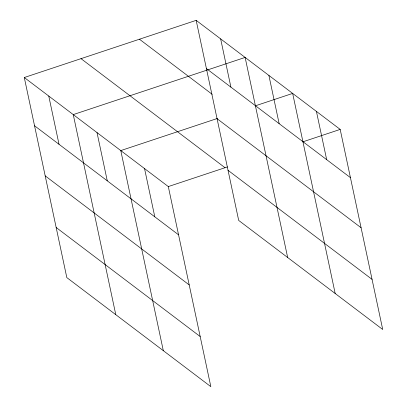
<?xml version="1.0" encoding="UTF-8"?>
<svg xmlns="http://www.w3.org/2000/svg" width="407" height="407" viewBox="0 0 407 407"><rect width="100%" height="100%" fill="white"/><g stroke="black" fill="none" stroke-linecap="round" stroke-linejoin="round"><path stroke-width="0.61" d="M24.288 77.518L168.31 186.574L210.836 386.65L66.814 277.594L24.288 77.518L196.164 20.35L340.186 129.406L382.712 329.482L238.69 220.426L196.164 20.35M217.262 118.498L120.782 150.585L163.309 350.661M255.25 105.861L292.658 93.417L335.185 293.493M168.31 186.574L227.437 166.911M302.777 141.85L340.186 129.406M206.415 68.59L350.442 177.645M139.443 39.214L212.174 94.292M217.068 118.696L361.09 227.752M81.008 58.654L225.03 167.709M228.042 170.319L372.064 279.375M34.539 125.758L178.561 234.814M45.192 175.865L189.214 284.92M56.161 227.488L200.188 336.543M316.422 111.411L326.679 159.651M268.895 75.422L279.151 123.662M287.657 257.504L245.131 57.428L73.255 114.596L115.781 314.672M220.65 38.889L230.901 87.129M144.546 168.579L154.797 216.819M97.019 132.59L107.27 180.83M48.769 96.057L59.025 144.297"/></g></svg>
